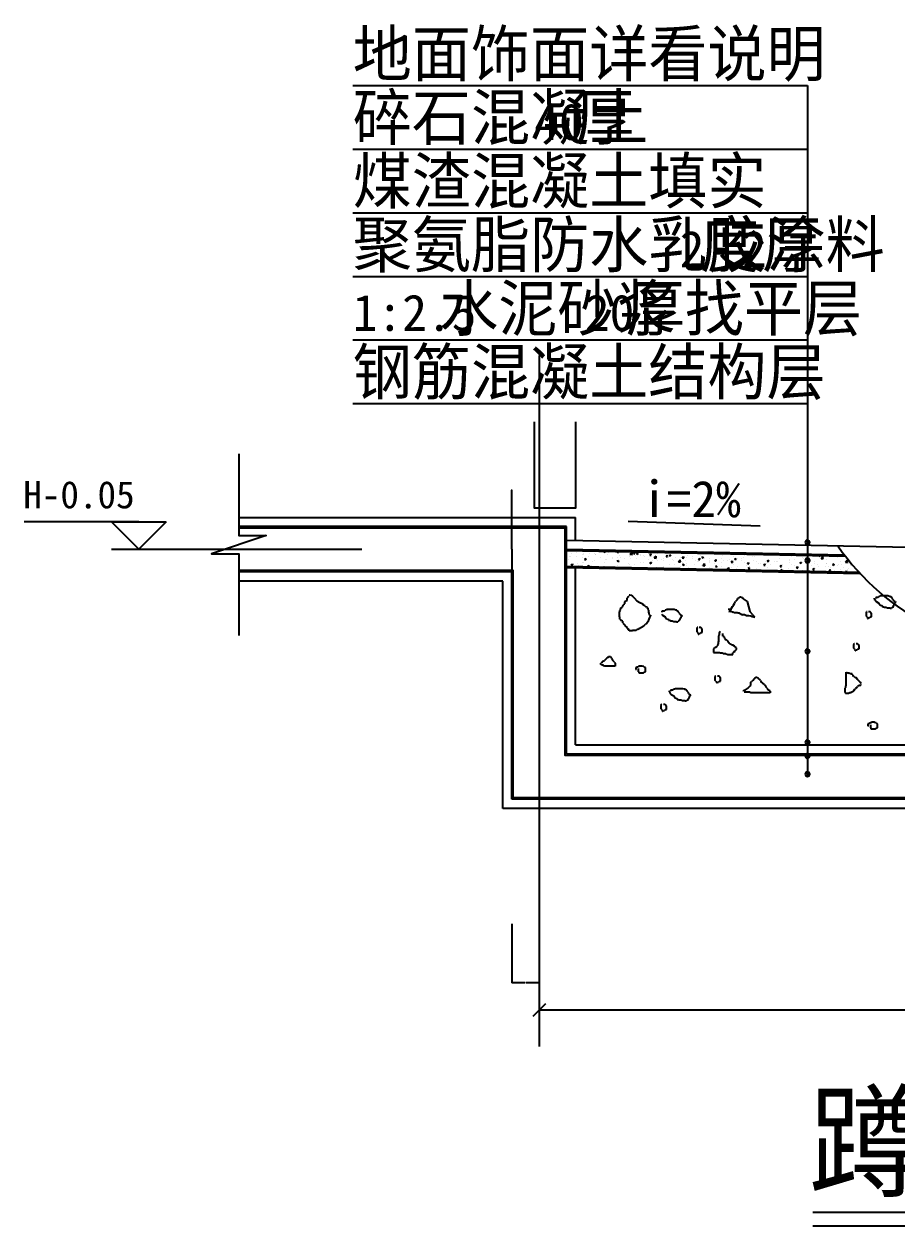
# Model space of a CAD drawing. Header units: metres. Extents: x -1734 to 1980, y 318 to 2961.
# Drawn here: x -1734 to 185, y 318 to 2961 of the extents above; entities that cross this region are included whole.
import ezdxf

# ---------------------------------------------------------------- set-up
doc = ezdxf.new("R2010")
doc.units = ezdxf.units.M
for name, color, linetype in [('DOTE', 1, 'Continuous'), ('PUB_DIM', 3, 'Continuous'), ('PUB_TEXT', 7, 'Continuous'), ('PUB_WALL', 255, 'Continuous'), ('S_FLOOR', 2, 'Continuous'), ('S_SURFACE', 6, 'Continuous')]:
    doc.layers.add(name, color=color, linetype=linetype)
doc.dimstyles.get("Standard").update_dxf_attribs({"dimtxt": 2.5, "dimasz": 2.5, "dimexe": 1.25, "dimexo": 0.625, "dimtad": 1, "dimcen": 2.5, "dimazin": 3, "dimtfac": 1, "dimtmove": 0, "dimatfit": 3})

# ---------------------------------------------------------------- blocks, each defined once
blk = doc.blocks.new('_DIMX')
blk.add_lwpolyline([(-70, -70), (70, 70)])
blk = doc.blocks.new('*D1')
for p, q in [((-661.71, 1806.17), (-661.71, 1531.17)), ((-661.96, 1531.17), (-662.21, 1531.17)), ((-661.71, 1256.17), (-661.71, 1531.17)), ((-661.71, 1531.17), (-661.71, 1531.17)), ((-661.46, 1531.17), (-661.21, 1531.17))]:
    blk.add_line(p, q)
at = {"layer": 'Defpoints'}
for p in [(-661.71, 1806.17), (-661.71, 1531.17), (-661.71, 1256.17)]:
    blk.add_point(p, dxfattribs=at)
at = {"layer": 'PUB_DIM', "insert": (-661.71, 1532.295), "char_height": 1, "attachment_point": 5}
blk.add_mtext('400', dxfattribs=at)
blk = doc.blocks.new('*D3')
for p, q in [((-661.71, 1356.17), (-661.71, 1326.17)), ((-661.96, 1326.17), (-662.21, 1326.17)), ((-661.71, 1256.17), (-661.71, 1326.17)), ((-661.71, 1326.17), (-661.71, 1326.17)), ((-661.46, 1326.17), (-661.21, 1326.17))]:
    blk.add_line(p, q)
at = {"layer": 'Defpoints'}
for p in [(-661.71, 1356.17), (-661.71, 1326.17), (-661.71, 1256.17)]:
    blk.add_point(p, dxfattribs=at)
at = {"layer": 'PUB_DIM', "insert": (-661.71, 1327.295), "char_height": 1, "attachment_point": 5}
blk.add_mtext('0', dxfattribs=at)
blk = doc.blocks.new('*D5')
for p, q in [((-661.71, 982.3), (-661.71, 852.3)), ((-601.71, 982.3), (-601.71, 852.3)), ((-632.71, 852.3), (-661.96, 852.3)), ((-601.46, 852.3), (-630.71, 852.3))]:
    blk.add_line(p, q)
at = {"layer": 'Defpoints'}
for p in [(-661.71, 982.3), (-601.71, 982.3), (-601.71, 852.3)]:
    blk.add_point(p, dxfattribs=at)
at = {"layer": 'PUB_DIM', "insert": (-631.71, 852.3), "char_height": 1, "attachment_point": 5}
blk.add_mtext('60', dxfattribs=at)
blk = doc.blocks.new('*D6')
for p, q in [((-661.96, 1936.17), (-662.21, 1936.17)), ((-661.71, 1806.17), (-661.71, 1936.17)), ((-661.71, 1856.17), (-661.71, 1936.17)), ((-661.71, 1936.17), (-661.71, 1936.17)), ((-661.46, 1936.17), (-661.21, 1936.17))]:
    blk.add_line(p, q)
at = {"layer": 'Defpoints'}
for p in [(-661.71, 1936.17), (-661.71, 1856.17), (-661.71, 1806.17)]:
    blk.add_point(p, dxfattribs=at)
at = {"layer": 'PUB_DIM', "insert": (-661.71, 1937.295), "char_height": 1, "attachment_point": 5}
blk.add_mtext('0', dxfattribs=at)

msp = doc.modelspace()

# ---------------------------------------------------------------- linework, layer by layer
msp.add_line((1238.09, 792.3), (-601.51, 792.3))
for points in [[(0, 347.88), (650.13, 347.88)], [(0, 317.6), (650.13, 317.6)]]:
    msp.add_lwpolyline(points)
at = {"layer": 'DOTE'}
msp.add_line((-601.71, 2232.3), (-601.71, 712.3), dxfattribs=at)
at = {"layer": 'PUB_DIM'}
for p, q in [((-1481.71, 1866.17), (-1734.29, 1866.17)), ((-1481.71, 1806.17), (-1541.71, 1866.17)), ((-1541.71, 1866.17), (-1421.71, 1866.17)), ((-1421.71, 1866.17), (-1481.71, 1806.17)), ((-1541.71, 1806.17), (-991.71, 1806.17))]:
    msp.add_line(p, q, dxfattribs=at)
msp.add_lwpolyline([(-115.58, 1856.86), (-405.58, 1866.86)], dxfattribs=at)
at = {"layer": 'PUB_WALL'}
for points in [[(-1261.71, 1853.17), (-544.71, 1853.17), (-544.71, 1353.17), (1161.29, 1353.17), (1161.29, 1853.17), (1335.29, 1853.17), (1335.29, 1259.17), (-658.71, 1259.17), (-658.71, 1759.17), (-1261.71, 1759.17)], [(-541.78, 1803.17), (71.92, 1790.65)], [(-541.65, 1769.16), (100.78, 1756.05)]]:
    msp.add_lwpolyline(points, dxfattribs=at)
at = {"layer": 'S_FLOOR'}
for p, q in [((-541.71, 1856.17), (-1261.71, 1856.17)), ((-541.71, 1356.17), (-541.71, 1856.17)), ((-541.71, 1806.17), (69.6, 1793.7)), ((-661.71, 1756.17), (-1261.71, 1756.17)), ((-661.71, 1256.17), (-661.71, 1756.17)), ((-541.71, 1766.16), (103.57, 1752.99)), ((-541.71, 1356.17), (1158.29, 1356.17)), ((1338.29, 1256.17), (-661.71, 1256.17))]:
    msp.add_line(p, q, dxfattribs=at)
at = {"layer": 'S_SURFACE'}
for p, q in [((-1011.54, 2826.48), (-11.54, 2826.48)), ((-11.54, 2826.17), (-11.54, 1306.17)), ((-1011.54, 2686.48), (-11.54, 2686.48)), ((-1011.54, 2546.48), (-11.54, 2546.48)), ((-1011.54, 2406.48), (-11.54, 2406.48)), ((-1011.54, 2266.48), (-11.54, 2266.48)), ((-1011.54, 2126.48), (-11.54, 2126.48)), ((-1261.71, 1876.17), (-521.71, 1876.17)), ((-521.71, 1825.77), (-521.71, 1876.17)), ((-541.31, 1826.17), (438.69, 1806.17)), ((-531.35, 1804.46), (-527.85, 1805.81)), ((-531.35, 1804.46), (-528.86, 1802.78)), ((-528.84, 1802.79), (-527.83, 1805.81)), ((-518.9, 1799.84), (-518.9, 1799.84)), ((-489.74, 1804.84), (-489.74, 1804.84)), ((-471.67, 1799.01), (-471.67, 1799.01)), ((-466.02, 1802.73), (-464.46, 1804.59)), ((-466.02, 1802.73), (-463.03, 1802.47)), ((-463.01, 1802.48), (-463.39, 1804.57)), ((-459.49, 1800.46), (-455.99, 1801.8)), ((-459.49, 1800.46), (-457, 1798.78)), ((-456.98, 1798.79), (-455.97, 1801.81)), ((-455.14, 1803.64), (-454.42, 1804.39)), ((-455.14, 1803.64), (-450.69, 1802.95)), ((-454.93, 1800.63), (-454.93, 1800.63)), ((-450.67, 1802.96), (-450.83, 1804.32)), ((-448.6, 1798.87), (-448.6, 1798.87)), ((-440.09, 1803.17), (-440.09, 1803.17)), ((-430.15, 1799.6), (-427.74, 1802.47)), ((-430.15, 1799.6), (-427.17, 1799.33)), ((-427.15, 1799.34), (-427.72, 1802.47)), ((-401.54, 1795.61), (-397.88, 1799.43)), ((-397.31, 1794.68), (-397.86, 1799.43)), ((-394.29, 1796.46), (-391.88, 1799.33)), ((-391.28, 1796.2), (-391.86, 1799.34)), ((-352.68, 1798.2), (-352.68, 1798.2)), ((-327.18, 1800.04), (-327.18, 1800.04)), ((-327.01, 1801.72), (-327.01, 1801.72)), ((-312.86, 1801.39), (-312.86, 1801.39)), ((-225.46, 1798.75), (-225.46, 1798.75)), ((-201.75, 1798.57), (-201.75, 1798.57)), ((-540.74, 1772.01), (-540.74, 1772.01)), ((-536.08, 1783.85), (-536.08, 1783.85)), ((-534.7, 1790.71), (-534.7, 1790.71)), ((-532.44, 1773.51), (-532.44, 1773.51)), ((-531.83, 1790.16), (-531.83, 1790.16)), ((-530.81, 1771.4), (-528.39, 1774.27)), ((-530.81, 1771.4), (-527.82, 1771.14)), ((-530.8, 1797.43), (-530.8, 1797.43)), ((-527.8, 1771.14), (-528.37, 1774.28)), ((-520.25, 1790.71), (-520.25, 1790.71)), ((-516.27, 1775.15), (-516.27, 1775.15)), ((-506.92, 1788.86), (-506.92, 1788.86)), ((-506.47, 1777.26), (-506.47, 1777.26)), ((-505.86, 1793.91), (-505.86, 1793.91)), ((-504.11, 1796.3), (-504.11, 1796.3)), ((-503.76, 1776.8), (-503.76, 1776.8)), ((-503.12, 1794.87), (-503.12, 1794.87)), ((-501.5, 1784.33), (-498, 1785.68)), ((-501.5, 1784.33), (-499.01, 1782.65)), ((-498.99, 1782.66), (-497.98, 1785.68)), ((-493.56, 1789.59), (-493.56, 1789.59)), ((-490.6, 1796.52), (-490.6, 1796.52)), ((-484.82, 1779.29), (-484.82, 1779.29)), ((-480.8, 1780.78), (-480.8, 1780.78)), ((-480.19, 1797.43), (-480.19, 1797.43)), ((-477.76, 1793.87), (-477.76, 1793.87)), ((-477.41, 1795.17), (-477.41, 1795.17)), ((-466.87, 1788.46), (-466.87, 1788.46)), ((-458.66, 1776.37), (-458.66, 1776.37)), ((-455.54, 1783.98), (-455.54, 1783.98)), ((-453.24, 1783.45), (-453.24, 1783.45)), ((-450.72, 1794.05), (-450.72, 1794.05)), ((-440.72, 1785.09), (-440.72, 1785.09)), ((-440.18, 1787.33), (-440.18, 1787.33)), ((-429.65, 1780.33), (-426.14, 1781.67)), ((-429.65, 1780.33), (-427.16, 1778.65)), ((-429.57, 1787.73), (-429.57, 1787.73)), ((-429.5, 1781.37), (-429.5, 1781.37)), ((-427.14, 1778.66), (-426.12, 1781.68)), ((-424.03, 1792.92), (-424.03, 1792.92)), ((-421.79, 1787.59), (-421.79, 1787.59)), ((-413.49, 1786.2), (-413.49, 1786.2)), ((-404.51, 1774.61), (-404.51, 1774.61)), ((-403.9, 1791.25), (-403.9, 1791.25)), ((-403.36, 1772.02), (-403.36, 1772.02)), ((-401.77, 1795.37), (-401.54, 1795.61)), ((-401.77, 1795.37), (-401.54, 1795.33)), ((-401.54, 1795.33), (-397.33, 1794.68)), ((-400.34, 1786.38), (-400.34, 1786.38)), ((-397.34, 1791.79), (-397.34, 1791.79)), ((-394.29, 1796.46), (-391.3, 1796.2)), ((-390.85, 1773.67), (-390.85, 1773.67)), ((-390.21, 1791.74), (-390.21, 1791.74)), ((-387.63, 1796.45), (-384.13, 1797.8)), ((-387.63, 1796.45), (-385.15, 1794.78)), ((-386.8, 1785.07), (-386.8, 1785.07)), ((-385.13, 1794.78), (-384.11, 1797.8)), ((-379.25, 1777.81), (-379.25, 1777.81)), ((-378.65, 1794.45), (-378.65, 1794.45)), ((-377.69, 1793.39), (-377.69, 1793.39)), ((-371.91, 1776.16), (-371.91, 1776.16)), ((-371.18, 1791.38), (-371.18, 1791.38)), ((-370.65, 1790.66), (-370.65, 1790.66)), ((-360.11, 1783.95), (-360.11, 1783.95)), ((-358.76, 1795.88), (-358.76, 1795.88)), ((-358.43, 1793.32), (-356.02, 1796.19)), ((-358.43, 1793.32), (-355.44, 1793.06)), ((-357.79, 1776.32), (-354.29, 1777.67)), ((-357.79, 1776.32), (-355.3, 1774.65)), ((-355.42, 1793.07), (-356, 1796.2)), ((-355.28, 1774.65), (-354.27, 1777.67)), ((-353.28, 1781.56), (-353.28, 1781.56)), ((-348.41, 1787.09), (-344.52, 1791.15)), ((-348.41, 1787.09), (-343.96, 1786.4)), ((-343.94, 1786.4), (-344.5, 1791.15)), ((-343.96, 1789.54), (-343.96, 1789.54)), ((-342.02, 1796.39), (-342.02, 1796.39)), ((-340.33, 1780.32), (-340.33, 1780.32)), ((-333.42, 1782.82), (-333.42, 1782.82)), ((-327.82, 1781.97), (-327.82, 1781.97)), ((-327.61, 1785.08), (-327.61, 1785.08)), ((-322.56, 1790.18), (-320.15, 1793.06)), ((-322.56, 1790.18), (-319.58, 1789.92)), ((-319.56, 1789.93), (-320.13, 1793.06)), ((-317.27, 1788.41), (-317.27, 1788.41)), ((-315.78, 1792.45), (-312.28, 1793.79)), ((-315.78, 1792.45), (-313.29, 1790.77)), ((-314.93, 1771.56), (-314.93, 1771.56)), ((-313.27, 1790.78), (-312.26, 1793.8)), ((-308.88, 1784.46), (-308.88, 1784.46)), ((-306.73, 1781.69), (-306.73, 1781.69)), ((-302.97, 1771.63), (-302.97, 1771.63)), ((-302.36, 1788.28), (-302.36, 1788.28)), ((-295.05, 1778.82), (-291.15, 1782.87)), ((-295.05, 1778.82), (-290.6, 1778.13)), ((-290.58, 1778.13), (-291.13, 1782.88)), ((-290.58, 1787.28), (-290.58, 1787.28)), ((-286.7, 1787.04), (-284.29, 1789.92)), ((-286.7, 1787.04), (-283.71, 1786.78)), ((-285.93, 1772.32), (-282.43, 1773.66)), ((-285.93, 1772.32), (-283.44, 1770.64)), ((-285.77, 1776.57), (-285.77, 1776.57)), ((-283.69, 1786.79), (-284.27, 1789.92)), ((-283.42, 1770.65), (-282.41, 1773.67)), ((-280.03, 1780.56), (-280.03, 1780.56)), ((-277.3, 1788.62), (-277.3, 1788.62)), ((-277, 1775.38), (-277, 1775.38)), ((-276.39, 1792.03), (-276.39, 1792.03)), ((-264.78, 1790.27), (-264.78, 1790.27)), ((-263.89, 1786.15), (-263.89, 1786.15)), ((-259, 1773.04), (-259, 1773.04)), ((-256.61, 1781.57), (-256.61, 1781.57)), ((-253.34, 1779.44), (-253.34, 1779.44)), ((-251.32, 1778.9), (-251.32, 1778.9)), ((-250.84, 1783.91), (-248.43, 1786.78)), ((-250.84, 1783.91), (-247.85, 1783.65)), ((-250.72, 1795.55), (-250.72, 1795.55)), ((-247.83, 1783.65), (-248.41, 1786.79)), ((-245.85, 1792.76), (-245.85, 1792.76)), ((-243.92, 1788.44), (-240.42, 1789.79)), ((-243.92, 1788.44), (-241.43, 1786.77)), ((-241.69, 1770.54), (-237.79, 1774.6)), ((-241.41, 1786.77), (-240.4, 1789.8)), ((-237.22, 1769.85), (-237.77, 1774.6)), ((-237.19, 1785.02), (-237.19, 1785.02)), ((-227.45, 1786.58), (-227.45, 1786.58)), ((-227.42, 1777.2), (-227.42, 1777.2)), ((-226.65, 1778.31), (-226.65, 1778.31)), ((-226.07, 1782.1), (-226.07, 1782.1)), ((-215.47, 1775.6), (-215.47, 1775.6)), ((-214.98, 1780.77), (-212.57, 1783.64)), ((-214.98, 1780.77), (-211.99, 1780.51)), ((-214.91, 1778.84), (-214.91, 1778.84)), ((-214.27, 1796.92), (-214.27, 1796.92)), ((-211.97, 1780.51), (-212.55, 1783.65)), ((-210.5, 1783.9), (-210.5, 1783.9)), ((-200.1, 1785.85), (-200.1, 1785.85)), ((-199.96, 1777.18), (-199.96, 1777.18)), ((-198.29, 1791.58), (-198.29, 1791.58)), ((-195.97, 1781.34), (-195.97, 1781.34)), ((-186.31, 1780.6), (-186.31, 1780.6)), ((-183.81, 1782.77), (-183.81, 1782.77)), ((-179.11, 1777.63), (-176.7, 1780.5)), ((-179.11, 1777.63), (-176.12, 1777.37)), ((-176.1, 1777.38), (-176.68, 1780.51)), ((-175.04, 1772.73), (-175.04, 1772.73)), ((-174.43, 1789.37), (-174.43, 1789.37)), ((-173.27, 1776.05), (-173.27, 1776.05)), ((-172.06, 1784.44), (-168.56, 1785.78)), ((-172.06, 1784.44), (-169.58, 1782.76)), ((-169.56, 1782.77), (-168.54, 1785.79)), ((-169.13, 1796.59), (-169.13, 1796.59)), ((-164.39, 1785.5), (-164.39, 1785.5)), ((-157.15, 1785.61), (-157.15, 1785.61)), ((-157.12, 1781.64), (-157.12, 1781.64)), ((-151.88, 1787.14), (-151.88, 1787.14)), ((-149.78, 1775.93), (-149.78, 1775.93)), ((-149.17, 1792.57), (-149.17, 1792.57)), ((-146.58, 1774.92), (-146.58, 1774.92)), ((-143.25, 1774.49), (-140.84, 1777.37)), ((-143.25, 1774.49), (-140.26, 1774.23)), ((-140.24, 1774.24), (-140.82, 1777.37)), ((-132.94, 1789.64), (-132.94, 1789.64)), ((-130.43, 1780.51), (-130.43, 1780.51)), ((-127.99, 1790.61), (-127.99, 1790.61)), ((-123.81, 1779.68), (-123.81, 1779.68)), ((-123.2, 1796.32), (-123.2, 1796.32)), ((-119.89, 1773.8), (-119.89, 1773.8)), ((-114.52, 1774.07), (-114.52, 1774.07)), ((-108.9, 1773.12), (-108.9, 1773.12)), ((-107.39, 1771.36), (-104.98, 1774.23)), ((-104.38, 1771.1), (-104.96, 1774.24)), ((-103.74, 1779.39), (-103.74, 1779.39)), ((-102, 1775.72), (-102, 1775.72)), ((-101.36, 1793.79), (-101.36, 1793.79)), ((-100.21, 1780.44), (-96.71, 1781.78)), ((-100.21, 1780.44), (-97.72, 1778.76)), ((-98.83, 1795.62), (-98.83, 1795.62)), ((-98.14, 1783.2), (-98.14, 1783.2)), ((-97.7, 1778.76), (-96.69, 1781.79)), ((-93.2, 1772.67), (-93.2, 1772.67)), ((-88.84, 1795.44), (-88.84, 1795.44)), ((-83.06, 1778.21), (-83.06, 1778.21)), ((-79.74, 1778.12), (-79.74, 1778.12)), ((-77.05, 1778.26), (-77.05, 1778.26)), ((-72.88, 1786.4), (-72.88, 1786.4)), ((-66.51, 1771.54), (-66.51, 1771.54)), ((-57.8, 1796.29), (-55.71, 1794.88)), ((-55.69, 1794.89), (-55.24, 1796.24)), ((-51.48, 1782.37), (-51.48, 1782.37)), ((-50.58, 1783.13), (-50.58, 1783.13)), ((-50.36, 1777.13), (-50.36, 1777.13)), ((-47.52, 1773.5), (-47.52, 1773.5)), ((-46.91, 1790.15), (-46.91, 1790.15)), ((-38.97, 1784.02), (-38.97, 1784.02)), ((-34.87, 1794.42), (-33.54, 1795.8)), ((-34.87, 1794.42), (-30.42, 1793.73)), ((-30.4, 1793.73), (-30.63, 1795.74)), ((-28.35, 1776.43), (-24.85, 1777.78)), ((-28.35, 1776.43), (-25.86, 1774.75)), ((-25.84, 1774.76), (-24.83, 1777.78)), ((-23.67, 1776), (-23.67, 1776)), ((-21.85, 1777.02), (-21.85, 1777.02)), ((-21.42, 1788.13), (-21.42, 1788.13)), ((-21.24, 1793.67), (-21.24, 1793.67)), ((-20.03, 1786.51), (-20.03, 1786.51)), ((3.03, 1774.87), (3.03, 1774.87)), ((3.4, 1780.23), (3.4, 1780.23)), ((7.74, 1793.14), (7.74, 1793.14)), ((10.91, 1772.6), (10.91, 1772.6)), ((11.55, 1790.67), (11.55, 1790.67)), ((13.66, 1792.56), (17.16, 1793.9)), ((13.66, 1792.56), (16.15, 1790.88)), ((16.17, 1790.89), (17.18, 1793.91)), ((18.49, 1786.14), (22.39, 1790.2)), ((18.49, 1786.14), (22.94, 1785.45)), ((22.96, 1785.45), (22.41, 1790.2)), ((24.06, 1792.32), (24.06, 1792.32)), ((29.37, 1783.97), (29.37, 1783.97)), ((29.72, 1773.75), (29.72, 1773.75)), ((29.85, 1775.09), (29.85, 1775.09)), ((43.5, 1772.43), (47.01, 1773.77)), ((43.5, 1772.43), (45.99, 1770.75)), ((46.01, 1770.76), (47.03, 1773.78)), ((55.05, 1787.5), (55.05, 1787.5)), ((56.41, 1772.62), (56.41, 1772.62)), ((61.42, 1779.25), (61.42, 1779.25)), ((63.99, 1773.31), (63.99, 1773.31)), ((64.99, 1793.28), (65.41, 1793.78)), ((64.99, 1793.28), (67.98, 1793.02)), ((68, 1793.02), (67.87, 1793.73)), ((71.86, 1777.87), (75.75, 1781.92)), ((71.86, 1777.87), (76.3, 1777.18)), ((76.32, 1777.18), (75.77, 1781.93)), ((79.69, 1774.05), (79.69, 1774.05)), ((83.1, 1771.49), (83.1, 1771.49)), ((-541.71, 1768.9), (-540.01, 1769.55)), ((-541.71, 1766.99), (-541.03, 1766.53)), ((-541.01, 1766.53), (-539.99, 1769.56)), ((-521.71, 1376.17), (-521.71, 1765.75)), ((-516.98, 1766.36), (-516.98, 1766.36)), ((-514.05, 1770.89), (-514.05, 1770.89)), ((-494.94, 1768.26), (-492.53, 1771.13)), ((-494.94, 1768.26), (-491.95, 1768)), ((-491.93, 1768.01), (-492.51, 1771.14)), ((-487.82, 1771.36), (-487.82, 1771.36)), ((-487.36, 1769.76), (-487.36, 1769.76)), ((-470.34, 1764.71), (-468.16, 1765.54)), ((-468.43, 1764.67), (-468.14, 1765.55)), ((-460.67, 1768.63), (-460.67, 1768.63)), ((-459.08, 1765.12), (-456.67, 1768)), ((-459.08, 1765.12), (-456.09, 1764.86)), ((-456.07, 1764.87), (-456.65, 1768)), ((-456.15, 1767.34), (-456.15, 1767.34)), ((-453.88, 1765.37), (-453.88, 1765.37)), ((-434.94, 1767.87), (-434.94, 1767.87)), ((-433.98, 1767.5), (-433.98, 1767.5)), ((-430.18, 1771.09), (-430.18, 1771.09)), ((-421.77, 1763.71), (-420.81, 1764.86)), ((-420.57, 1763.69), (-420.79, 1764.87)), ((-407.29, 1766.38), (-407.29, 1766.38)), ((-380.6, 1765.25), (-380.6, 1765.25)), ((-353.91, 1764.12), (-353.91, 1764.12)), ((-353.89, 1764.91), (-353.89, 1764.91)), ((-344.09, 1766.56), (-344.09, 1766.56)), ((-340.97, 1762.25), (-340.97, 1762.25)), ((-328.22, 1768.43), (-328.22, 1768.43)), ((-327.22, 1762.99), (-327.22, 1762.99)), ((-322.03, 1764.74), (-322.03, 1764.74)), ((-300.52, 1761.86), (-300.52, 1761.86)), ((-290.46, 1768.9), (-290.46, 1768.9)), ((-277.94, 1770.55), (-277.94, 1770.55)), ((-273.83, 1760.74), (-273.83, 1760.74)), ((-273.79, 1765.59), (-273.79, 1765.59)), ((-251.93, 1762.26), (-251.93, 1762.26)), ((-244.63, 1770.59), (-244.63, 1770.59)), ((-241.69, 1770.54), (-237.24, 1769.85)), ((-226.68, 1765.46), (-226.68, 1765.46)), ((-214.08, 1768.31), (-210.57, 1769.66)), ((-214.08, 1768.31), (-211.59, 1766.64)), ((-211.57, 1766.64), (-210.55, 1769.66)), ((-209.12, 1761.62), (-209.12, 1761.62)), ((-200.71, 1769.21), (-200.71, 1769.21)), ((-188.33, 1762.26), (-184.43, 1766.32)), ((-188.33, 1762.26), (-183.88, 1761.57)), ((-183.86, 1761.58), (-184.41, 1766.32)), ((-177.55, 1765.77), (-177.55, 1765.77)), ((-167.22, 1763.11), (-167.22, 1763.11)), ((-165.03, 1767.42), (-165.03, 1767.42)), ((-150.39, 1759.29), (-150.39, 1759.29)), ((-146.09, 1769.92), (-146.09, 1769.92)), ((-142.22, 1764.31), (-138.72, 1765.65)), ((-142.22, 1764.31), (-139.73, 1762.63)), ((-139.71, 1762.64), (-138.7, 1765.66)), ((-138.06, 1768.11), (-138.06, 1768.11)), ((-131.32, 1757.79), (-131.07, 1758.05)), ((-131.02, 1757.78), (-131.05, 1758.05)), ((-124.42, 1763.03), (-124.42, 1763.03)), ((-107.39, 1771.36), (-104.4, 1771.1)), ((-98.75, 1766.55), (-98.75, 1766.55)), ((-96.22, 1758.49), (-96.22, 1758.49)), ((-73.49, 1769.76), (-73.49, 1769.76)), ((-71.52, 1768.22), (-69.11, 1771.09)), ((-71.52, 1768.22), (-68.54, 1767.96)), ((-70.36, 1760.31), (-66.86, 1761.65)), ((-70.36, 1760.31), (-67.88, 1758.63)), ((-68.52, 1767.96), (-69.09, 1771.1)), ((-67.86, 1758.63), (-66.84, 1761.66)), ((-64.64, 1762.65), (-64.64, 1762.65)), ((-52.12, 1764.3), (-52.12, 1764.3)), ((-48.13, 1756.86), (-48.13, 1756.86)), ((-39.81, 1770.41), (-39.81, 1770.41)), ((-35.66, 1765.08), (-33.25, 1767.95)), ((-35.66, 1765.08), (-32.67, 1764.82)), ((-32.65, 1764.83), (-33.23, 1767.96)), ((-33.18, 1766.79), (-33.18, 1766.79)), ((-23.48, 1758.3), (-23.48, 1758.3)), ((-22.46, 1760.38), (-22.46, 1760.38)), ((-13.12, 1769.29), (-13.12, 1769.29)), ((-1.61, 1770.95), (-1.61, 1770.95)), ((0.2, 1761.94), (2.61, 1764.82)), ((0.2, 1761.94), (3.19, 1761.68)), ((1.49, 1756.3), (4.99, 1757.64)), ((1.49, 1756.3), (3.37, 1755.04)), ((3.21, 1761.69), (2.63, 1764.82)), ((2.8, 1763.58), (2.8, 1763.58)), ((4.13, 1755.02), (5.01, 1757.65)), ((5.68, 1763.3), (5.68, 1763.3)), ((13.57, 1768.16), (13.57, 1768.16)), ((16.69, 1755.37), (16.69, 1755.37)), ((28.77, 1767.33), (28.77, 1767.33)), ((34.84, 1768.31), (34.84, 1768.31)), ((36.07, 1758.81), (38.48, 1761.68)), ((36.07, 1758.81), (39.05, 1758.54)), ((39.07, 1758.55), (38.5, 1761.69)), ((40.26, 1767.03), (40.26, 1767.03)), ((46.82, 1757.33), (46.82, 1757.33)), ((48.27, 1759.53), (48.27, 1759.53)), ((53.83, 1754.21), (53.83, 1754.21)), ((54.44, 1770.85), (54.44, 1770.85)), ((60.79, 1761.17), (60.79, 1761.17)), ((66.95, 1765.9), (66.95, 1765.9)), ((71.93, 1755.67), (74.34, 1758.54)), ((71.93, 1755.67), (74.92, 1755.41)), ((74.94, 1755.41), (74.36, 1758.55)), ((75.98, 1762.34), (75.98, 1762.34)), ((76.6, 1753.54), (76.85, 1753.64)), ((76.84, 1753.54), (76.87, 1753.65)), ((79.08, 1757.41), (79.08, 1757.41)), ((79.72, 1763.67), (79.72, 1763.67)), ((-681.71, 1736.17), (-1261.71, 1736.17)), ((-681.71, 1236.17), (-681.71, 1736.17)), ((-412.74, 1690.43), (-411.62, 1692.67)), ((-411.62, 1692.67), (-409.38, 1692.67)), ((-409.38, 1692.67), (-408.26, 1694.92)), ((-408.26, 1694.92), (-408.26, 1698.28)), ((-408.26, 1698.28), (-407.14, 1698.28)), ((-407.14, 1699.4), (-406.01, 1700.52)), ((-407.14, 1698.28), (-407.14, 1699.4)), ((-406.01, 1700.52), (-406.01, 1701.64)), ((-406.01, 1701.64), (-404.89, 1701.64)), ((-404.89, 1701.64), (-404.89, 1702.76)), ((-404.89, 1702.76), (-403.77, 1702.76)), ((-403.77, 1706.12), (-402.65, 1706.12)), ((-402.65, 1706.12), (-399.29, 1705)), ((-399.29, 1705), (-395.92, 1702.76)), ((-395.92, 1702.76), (-392.56, 1699.4)), ((-392.56, 1699.4), (-386.95, 1692.67)), ((-386.95, 1692.67), (-380.23, 1689.31)), ((-165.43, 1695.79), (-169.92, 1691.3)), ((-165.43, 1695.79), (-164.31, 1698.03)), ((-164.31, 1698.03), (-162.07, 1699.15)), ((-159.83, 1701.39), (-162.07, 1699.15)), ((-159.83, 1701.39), (-157.59, 1701.39)), ((-157.59, 1701.39), (-156.46, 1700.27)), ((-156.46, 1700.27), (-154.22, 1700.27)), ((-154.22, 1700.27), (-153.1, 1698.03)), ((-153.1, 1698.03), (-150.86, 1695.79)), ((-150.86, 1695.79), (-144.13, 1691.3)), ((135.26, 1698.89), (135.26, 1696.65)), ((135.26, 1696.65), (136.38, 1695.53)), ((136.38, 1695.53), (137.5, 1693.29)), ((137.5, 1693.29), (139.75, 1691.04)), ((143.11, 1700.01), (138.63, 1700.01)), ((138.63, 1700.01), (138.63, 1697.77)), ((143.11, 1700.01), (145.35, 1702.25)), ((147.6, 1702.25), (145.35, 1702.25)), ((148.72, 1703.37), (147.6, 1702.25)), ((165.53, 1703.37), (148.72, 1703.37)), ((168.9, 1702.25), (165.53, 1703.37)), ((171.14, 1702.25), (168.9, 1702.25)), ((172.26, 1700.01), (171.14, 1702.25)), ((174.5, 1700.01), (172.26, 1700.01)), ((174.5, 1698.89), (174.5, 1700.01)), ((175.63, 1697.77), (174.5, 1698.89)), ((175.63, 1696.65), (175.63, 1697.77)), ((175.63, 1696.65), (177.87, 1694.41)), ((177.87, 1693.29), (177.87, 1694.41)), ((177.87, 1693.29), (180.11, 1691.04)), ((-425.08, 1668.02), (-423.95, 1669.14)), ((-425.08, 1657.93), (-425.08, 1668.02)), ((-423.95, 1671.38), (-422.83, 1672.5)), ((-423.95, 1669.14), (-423.95, 1671.38)), ((-422.83, 1672.5), (-422.83, 1674.74)), ((-422.83, 1674.74), (-421.71, 1674.74)), ((-421.71, 1676.98), (-419.47, 1678.1)), ((-421.71, 1674.74), (-421.71, 1676.98)), ((-417.23, 1682.59), (-419.47, 1678.1)), ((-417.23, 1682.59), (-416.11, 1683.71)), ((-416.11, 1683.71), (-414.98, 1683.71)), ((-414.98, 1684.83), (-413.86, 1685.95)), ((-414.98, 1683.71), (-414.98, 1684.83)), ((-413.86, 1685.95), (-412.74, 1685.95)), ((-412.74, 1685.95), (-412.74, 1690.43)), ((-380.23, 1689.31), (-374.62, 1687.07)), ((-374.62, 1687.07), (-373.5, 1685.95)), ((-373.5, 1685.95), (-373.5, 1683.71)), ((-369.01, 1681.47), (-373.5, 1683.71)), ((-369.01, 1681.47), (-367.89, 1680.35)), ((-367.89, 1680.35), (-364.53, 1679.23)), ((-364.53, 1679.23), (-364.53, 1678.1)), ((-364.53, 1678.1), (-363.41, 1676.98)), ((-363.41, 1676.98), (-362.29, 1674.74)), ((-362.29, 1674.74), (-362.29, 1673.62)), ((-362.29, 1673.62), (-361.17, 1672.5)), ((-361.17, 1672.5), (-361.17, 1668.02)), ((-361.17, 1668.02), (-360.04, 1665.78)), ((-360.04, 1665.78), (-360.04, 1663.53)), ((-326.89, 1670.01), (-331.37, 1670.01)), ((-331.37, 1670.01), (-331.37, 1667.77)), ((-326.89, 1670.01), (-324.65, 1672.25)), ((-322.4, 1672.25), (-324.65, 1672.25)), ((-321.28, 1673.37), (-322.4, 1672.25)), ((-304.47, 1673.37), (-321.28, 1673.37)), ((-301.1, 1672.25), (-304.47, 1673.37)), ((-298.86, 1672.25), (-301.1, 1672.25)), ((-297.74, 1670.01), (-298.86, 1672.25)), ((-295.5, 1670.01), (-297.74, 1670.01)), ((-295.5, 1668.89), (-295.5, 1670.01)), ((-294.37, 1667.77), (-295.5, 1668.89)), ((-294.37, 1666.65), (-294.37, 1667.77)), ((-294.37, 1666.65), (-292.13, 1664.41)), ((-184.5, 1675.61), (-184.5, 1673.37)), ((-184.5, 1673.37), (-183.37, 1672.25)), ((-183.37, 1672.25), (-180.01, 1672.25)), ((-178.89, 1668.89), (-183.37, 1668.89)), ((-183.37, 1668.89), (-183.37, 1667.77)), ((-180.01, 1672.25), (-178.89, 1676.73)), ((-178.89, 1676.73), (-176.65, 1680.1)), ((-177.77, 1667.77), (-178.89, 1668.89)), ((-174.4, 1667.77), (-177.77, 1667.77)), ((-176.65, 1680.1), (-175.53, 1681.22)), ((-175.53, 1681.22), (-174.4, 1683.46)), ((-174.4, 1683.46), (-172.16, 1686.82)), ((-173.28, 1666.65), (-174.4, 1667.77)), ((-165.43, 1666.65), (-173.28, 1666.65)), ((-172.16, 1686.82), (-169.92, 1691.3)), ((-164.31, 1665.53), (-165.43, 1666.65)), ((-144.13, 1691.3), (-138.53, 1668.89)), ((-131.8, 1662.16), (-138.53, 1668.89)), ((118.44, 1668.63), (117.32, 1666.39)), ((117.32, 1666.39), (117.32, 1659.66)), ((119.56, 1668.63), (118.44, 1668.63)), ((126.29, 1668.63), (122.93, 1668.63)), ((126.29, 1667.51), (126.29, 1668.63)), ((127.41, 1667.51), (126.29, 1667.51)), ((128.53, 1666.39), (127.41, 1667.51)), ((129.66, 1664.14), (128.53, 1666.39)), ((139.75, 1691.04), (145.35, 1687.68)), ((145.35, 1687.68), (148.72, 1683.2)), ((148.72, 1683.2), (152.08, 1682.08)), ((152.08, 1682.08), (153.2, 1679.84)), ((153.2, 1679.84), (155.44, 1679.84)), ((155.44, 1679.84), (157.69, 1678.71)), ((157.69, 1678.71), (161.05, 1678.71)), ((161.05, 1678.71), (164.41, 1677.59)), ((164.41, 1677.59), (170.02, 1677.59)), ((170.02, 1677.59), (171.14, 1676.47)), ((171.14, 1676.47), (173.38, 1676.47)), ((175.63, 1678.71), (173.38, 1676.47)), ((175.63, 1678.71), (177.87, 1679.84)), ((180.11, 1686.56), (177.87, 1682.08)), ((177.87, 1679.84), (177.87, 1682.08)), ((181.23, 1691.04), (180.11, 1691.04)), ((180.11, 1686.56), (181.23, 1687.68)), ((181.23, 1691.04), (182.35, 1689.92)), ((181.23, 1687.68), (182.35, 1687.68)), ((182.35, 1687.68), (182.35, 1689.92)), ((-423.95, 1656.81), (-425.08, 1657.93)), ((-423.95, 1652.33), (-423.95, 1656.81)), ((-423.95, 1652.33), (-421.71, 1650.08)), ((-420.59, 1650.08), (-421.71, 1650.08)), ((-419.47, 1647.84), (-420.59, 1650.08)), ((-417.23, 1647.84), (-419.47, 1647.84)), ((-417.23, 1644.48), (-417.23, 1647.84)), ((-417.23, 1644.48), (-414.98, 1642.24)), ((-414.98, 1641.12), (-414.98, 1642.24)), ((-412.74, 1638.88), (-414.98, 1641.12)), ((-371.26, 1637.76), (-367.89, 1641.12)), ((-364.53, 1643.36), (-367.89, 1641.12)), ((-362.29, 1646.72), (-364.53, 1643.36)), ((-360.04, 1652.33), (-362.29, 1646.72)), ((-360.04, 1663.53), (-358.92, 1662.41)), ((-358.92, 1655.69), (-360.04, 1652.33)), ((-358.92, 1662.41), (-358.92, 1661.29)), ((-358.92, 1661.29), (-356.68, 1661.29)), ((-357.8, 1656.81), (-358.92, 1655.69)), ((-356.68, 1659.05), (-357.8, 1657.93)), ((-357.8, 1657.93), (-357.8, 1656.81)), ((-356.68, 1661.29), (-356.68, 1659.05)), ((-332.5, 1663.29), (-330.25, 1661.04)), ((-330.25, 1661.04), (-324.65, 1657.68)), ((-324.65, 1657.68), (-321.28, 1653.2)), ((-321.28, 1653.2), (-317.92, 1652.08)), ((-317.92, 1652.08), (-316.8, 1649.84)), ((-316.8, 1649.84), (-314.56, 1649.84)), ((-314.56, 1649.84), (-312.31, 1648.71)), ((-312.31, 1648.71), (-308.95, 1648.71)), ((-308.95, 1648.71), (-305.59, 1647.59)), ((-305.59, 1647.59), (-299.98, 1647.59)), ((-299.98, 1647.59), (-298.86, 1646.47)), ((-298.86, 1646.47), (-296.62, 1646.47)), ((-294.37, 1648.71), (-296.62, 1646.47)), ((-294.37, 1648.71), (-292.13, 1649.84)), ((-292.13, 1663.29), (-292.13, 1664.41)), ((-292.13, 1663.29), (-289.89, 1661.04)), ((-289.89, 1656.56), (-292.13, 1652.08)), ((-292.13, 1649.84), (-292.13, 1652.08)), ((-288.77, 1661.04), (-289.89, 1661.04)), ((-289.89, 1656.56), (-288.77, 1657.68)), ((-288.77, 1661.04), (-287.65, 1659.92)), ((-288.77, 1657.68), (-287.65, 1657.68)), ((-287.65, 1657.68), (-287.65, 1659.92)), ((-160.95, 1665.53), (-164.31, 1665.53)), ((-160.95, 1665.53), (-154.22, 1662.16)), ((-149.74, 1662.16), (-154.22, 1662.16)), ((-148.62, 1661.04), (-149.74, 1662.16)), ((-145.25, 1659.92), (-148.62, 1661.04)), ((-140.77, 1659.92), (-145.25, 1659.92)), ((-136.28, 1658.8), (-140.77, 1659.92)), ((-132.92, 1657.68), (-136.28, 1658.8)), ((-130.68, 1657.68), (-132.92, 1657.68)), ((-131.8, 1662.16), (-129.56, 1657.68)), ((-128.43, 1656.56), (-130.68, 1657.68)), ((-129.56, 1657.68), (-127.31, 1656.56)), ((-127.31, 1656.56), (-128.43, 1656.56)), ((119.56, 1657.42), (117.32, 1659.66)), ((119.56, 1657.42), (119.56, 1656.3)), ((119.56, 1656.3), (120.69, 1655.18)), ((120.69, 1655.18), (120.69, 1654.06)), ((120.69, 1654.06), (121.81, 1654.06)), ((121.81, 1654.06), (122.93, 1655.18)), ((122.93, 1655.18), (125.17, 1655.18)), ((127.41, 1657.42), (125.17, 1655.18)), ((127.41, 1657.42), (129.66, 1657.42)), ((129.66, 1657.42), (129.66, 1664.14)), ((-411.62, 1636.64), (-412.74, 1638.88)), ((-409.38, 1635.51), (-411.62, 1636.64)), ((-408.26, 1633.27), (-409.38, 1635.51)), ((-408.26, 1633.27), (-404.89, 1629.91)), ((-403.77, 1629.91), (-404.89, 1629.91)), ((-403.77, 1626.55), (-403.77, 1629.91)), ((-395.92, 1626.55), (-403.77, 1626.55)), ((-389.2, 1627.67), (-395.92, 1627.67)), ((-395.92, 1627.67), (-395.92, 1626.55)), ((-389.2, 1627.67), (-386.95, 1629.91)), ((-384.71, 1629.91), (-386.95, 1629.91)), ((-382.47, 1631.03), (-384.71, 1629.91)), ((-380.23, 1632.15), (-382.47, 1632.15)), ((-382.47, 1632.15), (-382.47, 1631.03)), ((-380.23, 1632.15), (-377.98, 1634.39)), ((-377.98, 1634.39), (-371.26, 1637.76)), ((-254.01, 1634.14), (-255.13, 1631.9)), ((-255.13, 1631.9), (-255.13, 1625.18)), ((-252.89, 1622.94), (-255.13, 1625.18)), ((-252.89, 1634.14), (-254.01, 1634.14)), ((-252.89, 1622.94), (-252.89, 1621.82)), ((-252.89, 1621.82), (-251.77, 1620.69)), ((-251.77, 1620.69), (-251.77, 1619.57)), ((-251.77, 1619.57), (-250.65, 1619.57)), ((-250.65, 1619.57), (-249.53, 1620.69)), ((-246.16, 1634.14), (-249.53, 1634.14)), ((-249.53, 1620.69), (-247.28, 1620.69)), ((-245.04, 1622.94), (-247.28, 1620.69)), ((-246.16, 1633.02), (-246.16, 1634.14)), ((-245.04, 1633.02), (-246.16, 1633.02)), ((-243.92, 1631.9), (-245.04, 1633.02)), ((-245.04, 1622.94), (-242.8, 1622.94)), ((-242.8, 1629.66), (-243.92, 1631.9)), ((-242.8, 1622.94), (-242.8, 1629.66)), ((-205.8, 1617.33), (-206.92, 1615.09)), ((-206.92, 1615.09), (-206.92, 1603.88)), ((-204.68, 1624.06), (-205.8, 1621.82)), ((-205.8, 1621.82), (-205.8, 1617.33)), ((-204.68, 1624.06), (-202.43, 1626.3)), ((-197.95, 1615.09), (-197.95, 1620.69)), ((-196.83, 1615.09), (-197.95, 1615.09)), ((-195.71, 1613.97), (-196.83, 1615.09)), ((-195.71, 1612.85), (-195.71, 1613.97)), ((-194.59, 1612.85), (-195.71, 1612.85)), ((-193.46, 1610.61), (-194.59, 1612.85)), ((-217.01, 1588.19), (-218.13, 1587.07)), ((-218.13, 1587.07), (-218.13, 1579.23)), ((-215.89, 1588.19), (-217.01, 1588.19)), ((-214.77, 1589.31), (-215.89, 1589.31)), ((-215.89, 1589.31), (-215.89, 1588.19)), ((-213.65, 1590.43), (-214.77, 1589.31)), ((-211.4, 1590.43), (-213.65, 1590.43)), ((-211.4, 1591.55), (-209.16, 1593.8)), ((-211.4, 1591.55), (-211.4, 1590.43)), ((-208.04, 1597.16), (-209.16, 1594.92)), ((-209.16, 1594.92), (-209.16, 1593.8)), ((-206.92, 1603.88), (-208.04, 1601.64)), ((-208.04, 1601.64), (-208.04, 1597.16)), ((-193.46, 1609.49), (-193.46, 1610.61)), ((-193.46, 1609.49), (-191.22, 1607.25)), ((-188.98, 1606.12), (-191.22, 1607.25)), ((-188.98, 1606.12), (-186.74, 1603.88)), ((-185.62, 1603.88), (-186.74, 1603.88)), ((-185.62, 1601.64), (-185.62, 1603.88)), ((-184.5, 1601.64), (-185.62, 1601.64)), ((-183.37, 1599.4), (-184.5, 1601.64)), ((-181.13, 1598.28), (-183.37, 1599.4)), ((-181.13, 1598.28), (-178.89, 1596.04)), ((-175.53, 1594.92), (-178.89, 1596.04)), ((-172.16, 1592.67), (-175.53, 1594.92)), ((-169.92, 1591.55), (-172.16, 1592.67)), ((-168.8, 1589.31), (-169.92, 1591.55)), ((-167.68, 1589.31), (-168.8, 1589.31)), ((-167.68, 1585.95), (-167.68, 1589.31)), ((91.02, 1598.29), (89.89, 1596.05)), ((89.89, 1596.05), (89.89, 1589.32)), ((92.14, 1587.08), (89.89, 1589.32)), ((92.14, 1598.29), (91.02, 1598.29)), ((92.14, 1587.08), (92.14, 1585.96)), ((98.86, 1598.29), (95.5, 1598.29)), ((99.99, 1587.08), (97.74, 1584.84)), ((98.86, 1597.17), (98.86, 1598.29)), ((99.99, 1597.17), (98.86, 1597.17)), ((101.11, 1596.05), (99.99, 1597.17)), ((99.99, 1587.08), (102.23, 1587.08)), ((102.23, 1593.81), (101.11, 1596.05)), ((102.23, 1587.08), (102.23, 1593.81)), ((-462.56, 1559.06), (-461.44, 1560.18)), ((-461.44, 1560.18), (-458.07, 1561.3)), ((-452.47, 1566.91), (-458.07, 1561.3)), ((-452.47, 1566.91), (-450.23, 1568.03)), ((-450.23, 1568.03), (-449.11, 1570.27)), ((-449.11, 1570.27), (-444.62, 1570.27)), ((-444.62, 1570.27), (-444.62, 1569.15)), ((-442.38, 1566.91), (-444.62, 1569.15)), ((-442.38, 1566.91), (-440.14, 1562.43)), ((-435.65, 1557.94), (-440.14, 1562.43)), ((-218.13, 1579.23), (-204.68, 1579.23)), ((-204.68, 1579.23), (-202.43, 1578.1)), ((-202.43, 1578.1), (-199.07, 1578.1)), ((-199.07, 1578.1), (-196.83, 1576.98)), ((-196.83, 1576.98), (-191.22, 1576.98)), ((-191.22, 1576.98), (-190.1, 1575.86)), ((-190.1, 1575.86), (-186.74, 1574.74)), ((-186.74, 1574.74), (-175.53, 1574.74)), ((-173.28, 1580.35), (-175.53, 1578.1)), ((-175.53, 1574.74), (-175.53, 1578.1)), ((-173.28, 1580.35), (-171.04, 1581.47)), ((-171.04, 1583.71), (-168.8, 1583.71)), ((-171.04, 1581.47), (-171.04, 1583.71)), ((-167.68, 1585.95), (-168.8, 1584.83)), ((-168.8, 1583.71), (-168.8, 1584.83)), ((92.14, 1585.96), (93.26, 1584.84)), ((93.26, 1584.84), (93.26, 1583.72)), ((93.26, 1583.72), (94.38, 1583.72)), ((94.38, 1583.72), (95.5, 1584.84)), ((95.5, 1584.84), (97.74, 1584.84)), ((-465.92, 1553.46), (-467.04, 1554.58)), ((-465.92, 1552.34), (-465.92, 1553.46)), ((-464.8, 1552.34), (-465.92, 1552.34)), ((-463.68, 1551.22), (-464.8, 1552.34)), ((-463.68, 1556.82), (-462.56, 1559.06)), ((-463.68, 1555.7), (-463.68, 1556.82)), ((-461.44, 1551.22), (-463.68, 1551.22)), ((-460.32, 1550.1), (-461.44, 1551.22)), ((-458.07, 1548.98), (-460.32, 1550.1)), ((-434.53, 1548.98), (-458.07, 1548.98)), ((-435.65, 1557.94), (-435.65, 1556.82)), ((-435.65, 1556.82), (-434.53, 1555.7)), ((-434.53, 1555.7), (-434.53, 1548.98)), ((-389.2, 1545.85), (-389.2, 1541.37)), ((-388.07, 1545.85), (-389.2, 1545.85)), ((-389.2, 1541.37), (-388.07, 1541.37)), ((-385.83, 1546.97), (-388.07, 1545.85)), ((-384.71, 1546.97), (-385.83, 1546.97)), ((-383.59, 1548.09), (-384.71, 1546.97)), ((-381.35, 1548.09), (-383.59, 1548.09)), ((-383.59, 1543.61), (-383.59, 1536.88)), ((-383.59, 1536.88), (-382.47, 1536.88)), ((-382.47, 1536.88), (-382.47, 1534.64)), ((-382.47, 1534.64), (-372.38, 1534.64)), ((-381.35, 1549.21), (-381.35, 1548.09)), ((-374.62, 1549.21), (-381.35, 1549.21)), ((-372.38, 1548.09), (-374.62, 1549.21)), ((-371.26, 1548.09), (-372.38, 1548.09)), ((-372.38, 1534.64), (-370.14, 1535.76)), ((-371.26, 1548.09), (-369.01, 1545.85)), ((-370.14, 1535.76), (-369.01, 1536.88)), ((-367.89, 1545.85), (-369.01, 1545.85)), ((-369.01, 1536.88), (-367.89, 1536.88)), ((-367.89, 1536.88), (-367.89, 1545.85)), ((73.08, 1535.53), (73.08, 1506.39)), ((75.32, 1534.41), (74.2, 1534.41)), ((77.56, 1533.29), (75.32, 1534.41)), ((-213.74, 1527.32), (-214.86, 1525.08)), ((-214.86, 1525.08), (-214.86, 1518.35)), ((-212.62, 1516.11), (-214.86, 1518.35)), ((-212.62, 1527.32), (-213.74, 1527.32)), ((-212.62, 1516.11), (-212.62, 1514.99)), ((-212.62, 1514.99), (-211.5, 1513.87)), ((-211.5, 1513.87), (-211.5, 1512.75)), ((-211.5, 1512.75), (-210.37, 1512.75)), ((-210.37, 1512.75), (-209.25, 1513.87)), ((-205.89, 1527.32), (-209.25, 1527.32)), ((-209.25, 1513.87), (-207.01, 1513.87)), ((-204.77, 1516.11), (-207.01, 1513.87)), ((-205.89, 1526.2), (-205.89, 1527.32)), ((-204.77, 1526.2), (-205.89, 1526.2)), ((-203.65, 1525.08), (-204.77, 1526.2)), ((-204.77, 1516.11), (-202.53, 1516.11)), ((-202.53, 1522.84), (-203.65, 1525.08)), ((-202.53, 1516.11), (-202.53, 1522.84)), ((-137.49, 1506.03), (-136.37, 1508.27)), ((-136.37, 1513.87), (-134.13, 1514.99)), ((-136.37, 1508.27), (-136.37, 1513.87)), ((-130.77, 1518.35), (-134.13, 1514.99)), ((-130.77, 1518.35), (-129.65, 1520.6)), ((-129.65, 1520.6), (-127.4, 1522.84)), ((-127.4, 1522.84), (-126.28, 1522.84)), ((-126.28, 1523.96), (-125.16, 1523.96)), ((-126.28, 1522.84), (-126.28, 1523.96)), ((-125.16, 1525.08), (-122.92, 1525.08)), ((-125.16, 1523.96), (-125.16, 1525.08)), ((-122.92, 1525.08), (-121.8, 1523.96)), ((-121.8, 1523.96), (-119.56, 1522.84)), ((-115.07, 1518.35), (-119.56, 1522.84)), ((-115.07, 1518.35), (-113.95, 1514.99)), ((-104.98, 1508.27), (-113.95, 1514.99)), ((-104.98, 1508.27), (-102.74, 1503.78)), ((80.92, 1533.29), (77.56, 1533.29)), ((82.05, 1532.16), (80.92, 1533.29)), ((86.53, 1532.16), (82.05, 1532.16)), ((86.53, 1529.92), (86.53, 1532.16)), ((87.65, 1529.92), (86.53, 1529.92)), ((87.65, 1529.92), (88.77, 1528.8)), ((89.89, 1526.56), (88.77, 1528.8)), ((91.02, 1526.56), (89.89, 1526.56)), ((91.02, 1526.56), (94.38, 1523.2)), ((96.62, 1523.2), (94.38, 1523.2)), ((97.74, 1522.08), (96.62, 1523.2)), ((98.86, 1519.84), (97.74, 1522.08)), ((101.11, 1517.59), (98.86, 1519.84)), ((103.35, 1514.23), (101.11, 1517.59)), ((102.23, 1506.39), (102.23, 1507.51)), ((102.23, 1507.51), (105.59, 1507.51)), ((105.59, 1513.11), (103.35, 1514.23)), ((106.71, 1510.87), (105.59, 1513.11)), ((105.59, 1507.51), (105.59, 1508.63)), ((105.59, 1508.63), (106.71, 1508.63)), ((-315.77, 1494.82), (-315.77, 1492.58)), ((-315.77, 1492.58), (-314.65, 1491.45)), ((-314.65, 1491.45), (-313.53, 1489.21)), ((-313.53, 1489.21), (-311.28, 1486.97)), ((-312.4, 1495.94), (-312.4, 1493.7)), ((-307.92, 1495.94), (-312.4, 1495.94)), ((-311.28, 1486.97), (-305.68, 1483.61)), ((-307.92, 1495.94), (-305.68, 1498.18)), ((-303.44, 1498.18), (-305.68, 1498.18)), ((-305.68, 1483.61), (-302.31, 1479.13)), ((-302.31, 1499.3), (-303.44, 1498.18)), ((-285.5, 1499.3), (-302.31, 1499.3)), ((-282.13, 1498.18), (-285.5, 1499.3)), ((-279.89, 1498.18), (-282.13, 1498.18)), ((-278.77, 1495.94), (-279.89, 1498.18)), ((-276.53, 1495.94), (-278.77, 1495.94)), ((-276.53, 1494.82), (-276.53, 1495.94)), ((-275.4, 1493.7), (-276.53, 1494.82)), ((-275.4, 1492.58), (-275.4, 1493.7)), ((-275.4, 1492.58), (-273.16, 1490.33)), ((-273.16, 1489.21), (-273.16, 1490.33)), ((-273.16, 1489.21), (-270.92, 1486.97)), ((-270.92, 1482.49), (-273.16, 1478.01)), ((-269.8, 1486.97), (-270.92, 1486.97)), ((-270.92, 1482.49), (-269.8, 1483.61)), ((-269.8, 1486.97), (-268.68, 1485.85)), ((-269.8, 1483.61), (-268.68, 1483.61)), ((-268.68, 1483.61), (-268.68, 1485.85)), ((-152.07, 1494.82), (-149.83, 1495.94)), ((-152.07, 1493.7), (-152.07, 1494.82)), ((-138.62, 1491.45), (-150.95, 1491.45)), ((-149.83, 1495.94), (-148.71, 1497.06)), ((-141.98, 1501.54), (-148.71, 1497.06)), ((-141.98, 1501.54), (-137.49, 1506.03)), ((-136.37, 1490.33), (-138.62, 1491.45)), ((-93.77, 1490.33), (-136.37, 1490.33)), ((-100.49, 1501.54), (-102.74, 1503.78)), ((-100.49, 1501.54), (-100.49, 1500.42)), ((-100.49, 1500.42), (-99.37, 1499.3)), ((-99.37, 1499.3), (-98.25, 1497.06)), ((-98.25, 1497.06), (-96.01, 1497.06)), ((-96.01, 1497.06), (-96.01, 1494.82)), ((-96.01, 1494.82), (-94.89, 1494.82)), ((-94.89, 1494.82), (-93.77, 1493.7)), ((-93.77, 1493.7), (-93.77, 1490.33)), ((71.95, 1501.9), (70.83, 1500.78)), ((70.83, 1500.78), (70.83, 1490.69)), ((70.83, 1490.69), (71.95, 1490.69)), ((73.08, 1506.39), (71.95, 1505.27)), ((71.95, 1505.27), (71.95, 1501.9)), ((71.95, 1490.69), (71.95, 1489.57)), ((71.95, 1489.57), (78.68, 1489.57)), ((78.68, 1489.57), (82.05, 1490.69)), ((82.05, 1490.69), (84.29, 1490.69)), ((88.77, 1492.94), (84.29, 1490.69)), ((91.02, 1495.18), (88.77, 1492.94)), ((91.02, 1497.42), (93.26, 1498.54)), ((91.02, 1495.18), (91.02, 1497.42)), ((93.26, 1498.54), (94.38, 1498.54)), ((95.5, 1500.78), (94.38, 1499.66)), ((94.38, 1498.54), (94.38, 1499.66)), ((95.5, 1500.78), (97.74, 1501.9)), ((97.74, 1501.9), (98.86, 1504.14)), ((101.11, 1506.39), (98.86, 1504.14)), ((101.11, 1506.39), (102.23, 1506.39)), ((-332.59, 1464.56), (-333.71, 1462.31)), ((-333.71, 1462.31), (-333.71, 1455.59)), ((-331.47, 1453.35), (-333.71, 1455.59)), ((-331.47, 1464.56), (-332.59, 1464.56)), ((-324.74, 1464.56), (-328.1, 1464.56)), ((-324.74, 1463.43), (-324.74, 1464.56)), ((-323.62, 1463.43), (-324.74, 1463.43)), ((-322.5, 1462.31), (-323.62, 1463.43)), ((-321.37, 1460.07), (-322.5, 1462.31)), ((-321.37, 1453.35), (-321.37, 1460.07)), ((-302.31, 1479.13), (-298.95, 1478.01)), ((-298.95, 1478.01), (-297.83, 1475.76)), ((-297.83, 1475.76), (-295.59, 1475.76)), ((-295.59, 1475.76), (-293.34, 1474.64)), ((-293.34, 1474.64), (-289.98, 1474.64)), ((-289.98, 1474.64), (-286.62, 1473.52)), ((-286.62, 1473.52), (-281.01, 1473.52)), ((-281.01, 1473.52), (-279.89, 1472.4)), ((-279.89, 1472.4), (-277.65, 1472.4)), ((-275.4, 1474.64), (-277.65, 1472.4)), ((-275.4, 1474.64), (-273.16, 1475.76)), ((-273.16, 1475.76), (-273.16, 1478.01)), ((-331.47, 1453.35), (-331.47, 1452.23)), ((-331.47, 1452.23), (-330.34, 1451.11)), ((-330.34, 1451.11), (-330.34, 1449.99)), ((-330.34, 1449.99), (-329.22, 1449.99)), ((-329.22, 1449.99), (-328.1, 1451.11)), ((-328.1, 1451.11), (-325.86, 1451.11)), ((-323.62, 1453.35), (-325.86, 1451.11)), ((-323.62, 1453.35), (-321.37, 1453.35)), ((122.47, 1422.33), (121.35, 1422.33)), ((121.35, 1422.33), (121.35, 1417.84)), ((121.35, 1417.84), (122.47, 1417.84)), ((124.71, 1423.45), (122.47, 1422.33)), ((125.83, 1423.45), (124.71, 1423.45)), ((126.96, 1424.57), (125.83, 1423.45)), ((129.2, 1424.57), (126.96, 1424.57)), ((126.96, 1420.08), (126.96, 1413.36)), ((126.96, 1413.36), (128.08, 1413.36)), ((128.08, 1413.36), (128.08, 1411.12)), ((128.08, 1411.12), (138.17, 1411.12)), ((135.93, 1425.69), (129.2, 1425.69)), ((129.2, 1425.69), (129.2, 1424.57)), ((138.17, 1424.57), (135.93, 1425.69)), ((139.29, 1424.57), (138.17, 1424.57)), ((138.17, 1411.12), (140.41, 1412.24)), ((139.29, 1424.57), (141.53, 1422.33)), ((140.41, 1412.24), (141.53, 1413.36)), ((142.65, 1422.33), (141.53, 1422.33)), ((141.53, 1413.36), (142.65, 1413.36)), ((142.65, 1413.36), (142.65, 1422.33)), ((-521.71, 1376.17), (1138.29, 1376.17)), ((1138.29, 1236.17), (-681.71, 1236.17))]:
    msp.add_line(p, q, dxfattribs=at)
for points in [[(-521.71, 2086.17), (-521.71, 1896.17), (-611.71, 1896.17), (-611.71, 2086.17)], [(-1261.71, 2016.17), (-1261.71, 1836.17), (-1201.71, 1836.17), (-1321.71, 1796.17), (-1261.71, 1796.17), (-1261.71, 1616.17)]]:
    msp.add_lwpolyline(points, dxfattribs=at)
for points in [[(-16.54, 1821.48, 1), (-6.54, 1821.48, 1)], [(-16.54, 1781.48, 1), (-6.54, 1781.48, 1)], [(-16.54, 1581.48, 1), (-6.54, 1581.48, 1)], [(-16.54, 1381.48, 1), (-6.54, 1381.48, 1)], [(-16.54, 1351.48, 1), (-6.54, 1351.48, 1)], [(-16.54, 1311.48, 1), (-6.54, 1311.48, 1)]]:
    msp.add_lwpolyline(points, format="xyb", close=True, dxfattribs=at)
msp.add_lwpolyline([(54.96, 1814, 0.25), (519.32, 1575.9, -0.24), (558.29, 1456.17, 0.38), (588.29, 1416.17, 0.38), (618.29, 1456.17, -0.17), (648.29, 1576.17, 0.26), (738.29, 1806.17)], format="xyb", dxfattribs=at)

# ---------------------------------------------------------------- block references
at = {"xscale": 0.2, "yscale": 0.2, "zscale": 0.2, "rotation": 180}
msp.add_blockref('_DIMX', (-601.71, 792.3), dxfattribs=at)

# ---------------------------------------------------------------- texts
at = {"layer": 'PUB_DIM'}
msp.add_text('H-0.05', height=60, dxfattribs=at).set_placement((-1736, 1896.17))
at = {"layer": 'PUB_TEXT'}
for s, height, p in [('地面饰面详看说明', 100, (-1011.54, 2846.48)), ('碎石混凝土', 100, (-1011.54, 2706.48)), ('厚', 100, (-522.35, 2706.48)), ('40', 80, (-612.15, 2706.48)), ('煤渣混凝土填实', 100, (-1011.54, 2566.48)), ('聚氨脂防水乳胶涂料', 100, (-1011.54, 2426.48)), ('度', 100, (-247.83, 2426.48)), ('厚', 100, (-110.98, 2426.48)), ('2', 80, (-292.54, 2426.48)), ('2', 80, (-155.69, 2426.48)), ('水泥砂浆', 100, (-821.33, 2286.48)), ('厚找平层', 100, (-411.29, 2286.48)), ('1:2.5', 80, (-1011.54, 2286.48)), ('20', 80, (-501.08, 2286.48)), ('钢筋混凝土结构层', 100, (-1011.54, 2146.48)), ('i=2%', 80, (-375.58, 1876.86)), ('蹲器大样', 200, (-8.46, 402.54))]:
    msp.add_text(s, height=height, dxfattribs=at).set_placement(p)

# ---------------------------------------------------------------- dimensions: what is measured, and where the dimension line sits
at = {"layer": 'PUB_DIM'}
for base, p1, p2, picture, middle in [((-661.71, 1936.17), (-661.71, 1806.17), (-661.71, 1856.17), '*D6', (-661.71, 1937.295)), ((-661.71, 1326.17), (-661.71, 1256.17), (-661.71, 1356.17), '*D3', (-661.71, 1327.295)), ((-601.71, 852.3), (-601.71, 982.3), (-661.71, 982.3), '*D5', (-631.71, 852.3))]:
    dim = msp.add_linear_dim(base=base, p1=p1, p2=p2, dimstyle='Standard', dxfattribs=at)
    dim.commit()
    dim.dimension.update_dxf_attribs({"geometry": picture, "text_midpoint": middle})
dim = msp.add_linear_dim(base=(-661.71, 1531.17), p1=(-661.71, 1256.17), p2=(-661.71, 1806.17), text='400', dimstyle='Standard', dxfattribs=at)
dim.commit()
dim.dimension.update_dxf_attribs({"geometry": '*D1', "text_midpoint": (-661.71, 1532.295)})

doc.saveas('drawing.dxf')
